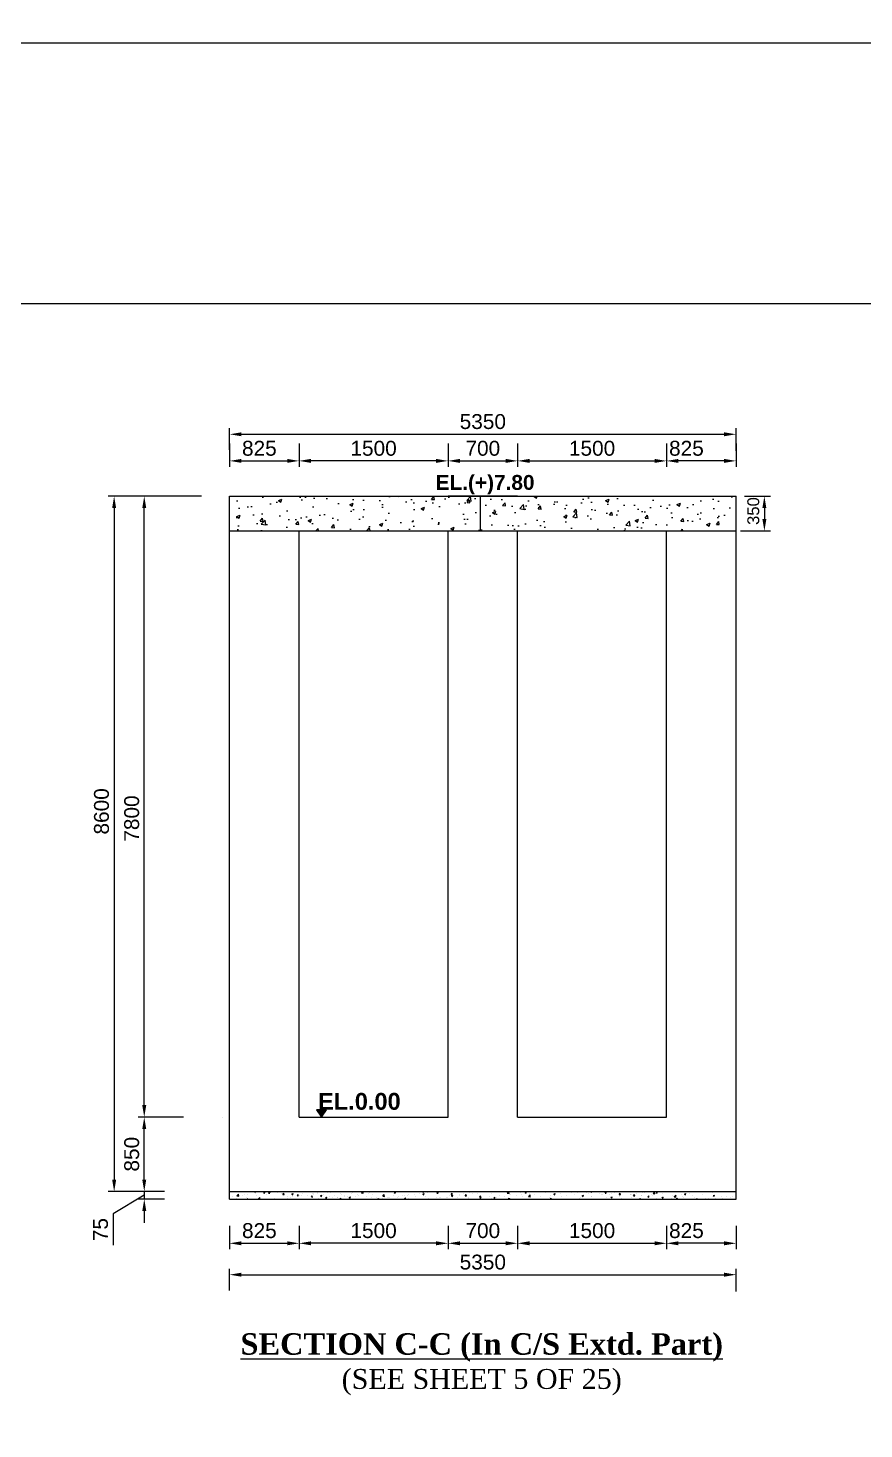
# Model space of a CAD drawing. Extents: x -358915 to 1258323, y -1667244 to -305611.
# Drawn here: x 357326 to 365743, y -1472801 to -1458699 of the extents above; entities that cross this region are included whole.
import ezdxf

# ---------------------------------------------------------------- set-up
doc = ezdxf.new("R2010")
doc.units = 0
doc.header["$LTSCALE"] = 300
doc.header["$MEASUREMENT"] = 0
doc.layers.get('DEFPOINTS').update_dxf_attribs({"linetype": 'CONTINUOUS'})
doc.layers.add('Dim', color=7, linetype='CONTINUOUS', lineweight=9)
doc.layers.add('HATCH', color=252, linetype='CONTINUOUS', lineweight=5)
for name, color, linetype in [('LINE', 7, 'CONTINUOUS'), ('TEXT', 10, 'CONTINUOUS'), ('TXT', 7, 'CONTINUOUS')]:
    doc.layers.add(name, color=color, linetype=linetype)
doc.styles.add('Arial', font='arial.ttf')
doc.styles.add('DIM', font='isocp3.shx')
doc.dimstyles.new('3', dxfattribs={"dimtxt": 225, "dimasz": 350, "dimexe": 100, "dimexo": 25, "dimgap": 9, "dimtad": 0, "dimdec": 0, "dimzin": 0, "dimdsep": 46, "dimtxsty": 'Standard', "dimcen": 0, "dimclrd": 5, "dimclre": 6, "dimclrt": 256, "dimadec": 0, "dimazin": 0, "dimtfac": 1, "dimtdec": 0, "dimtofl": 0, "dimtmove": 2, "dimatfit": 3, "dimfxl": 1, "dimtolj": 1, "dimtzin": 0, "dimarcsym": 0})
doc.dimstyles.new('dim_60', dxfattribs={"dimtxt": 120, "dimasz": 120, "dimexe": 60, "dimexo": 60, "dimgap": 50, "dimtad": 1, "dimdec": 0, "dimzin": 0, "dimdsep": 46, "dimtxsty": 'DIM', "dimcen": 0.09, "dimclrd": 5, "dimclre": 5, "dimclrt": 7, "dimadec": 0, "dimazin": 0, "dimtfac": 1, "dimtdec": 0, "dimtmove": 0, "dimatfit": 3, "dimfxl": 1, "dimtolj": 1, "dimtzin": 0, "dimarcsym": 0})

# ---------------------------------------------------------------- blocks, each defined once
blk = doc.blocks.new('*D317')
at = {"layer": 'DEFPOINTS', "color": 0, "transparency": 16777216}
for p in [(359355, -1462821), (360055, -1462821), (360055, -1463056)]:
    blk.add_point(p, dxfattribs=at)
at = {"layer": 'Dim', "color": 5, "lineweight": -2, "transparency": 16777216}
for p, q in [((359355, -1462881), (359355, -1463116)), ((360055, -1462881), (360055, -1463116)), ((359475, -1463056), (359935, -1463056))]:
    blk.add_line(p, q, dxfattribs=at)
at = {"layer": 'Dim', "color": 5, "transparency": 16777216}
for points in [[(359475, -1463036), (359475, -1463076), (359355, -1463056)], [(359935, -1463036), (359935, -1463076), (360055, -1463056)]]:
    blk.add_solid(points, dxfattribs=at)
at = {"layer": 'Dim', "color": 7, "transparency": 16777216, "insert": (359655, -1462930), "char_height": 150, "attachment_point": 5, "style": 'Arial'}
blk.add_mtext('\\A1;825', dxfattribs=at)
blk = doc.blocks.new('*D318')
at = {"layer": 'DEFPOINTS', "color": 0, "transparency": 16777216}
for p in [(363755, -1462821), (364455, -1462821), (363755, -1463056)]:
    blk.add_point(p, dxfattribs=at)
at = {"layer": 'Dim', "color": 5, "lineweight": -2, "transparency": 16777216}
for p, q in [((363755, -1462881), (363755, -1463116)), ((364455, -1462881), (364455, -1463116)), ((364335, -1463056), (363875, -1463056))]:
    blk.add_line(p, q, dxfattribs=at)
at = {"layer": 'Dim', "color": 5, "transparency": 16777216}
for points in [[(363875, -1463036), (363875, -1463076), (363755, -1463056)], [(364335, -1463036), (364335, -1463076), (364455, -1463056)]]:
    blk.add_solid(points, dxfattribs=at)
at = {"layer": 'Dim', "color": 7, "transparency": 16777216, "insert": (363955, -1462930), "char_height": 150, "attachment_point": 5, "style": 'Arial'}
blk.add_mtext('\\A1;825', dxfattribs=at)
blk = doc.blocks.new('*D319')
at = {"layer": 'DEFPOINTS', "color": 0, "transparency": 16777216}
for p in [(360055, -1462821), (361555, -1462821), (360055, -1463056)]:
    blk.add_point(p, dxfattribs=at)
at = {"layer": 'Dim', "color": 5, "lineweight": -2, "transparency": 16777216}
for p, q in [((360055, -1462881), (360055, -1463116)), ((361555, -1462881), (361555, -1463116)), ((361435, -1463056), (360175, -1463056))]:
    blk.add_line(p, q, dxfattribs=at)
at = {"layer": 'Dim', "color": 5, "transparency": 16777216}
for points in [[(360175, -1463036), (360175, -1463076), (360055, -1463056)], [(361435, -1463036), (361435, -1463076), (361555, -1463056)]]:
    blk.add_solid(points, dxfattribs=at)
at = {"layer": 'Dim', "color": 7, "transparency": 16777216, "insert": (360805, -1462930), "char_height": 150, "attachment_point": 5, "style": 'Arial'}
blk.add_mtext('\\A1;1500', dxfattribs=at)
blk = doc.blocks.new('*D320')
at = {"layer": 'DEFPOINTS', "color": 0, "transparency": 16777216}
for p in [(361555, -1462821), (362255, -1462821), (362255, -1463056)]:
    blk.add_point(p, dxfattribs=at)
at = {"layer": 'Dim', "color": 5, "lineweight": -2, "transparency": 16777216}
for p, q in [((361555, -1462881), (361555, -1463116)), ((362255, -1462881), (362255, -1463116)), ((361675, -1463056), (362135, -1463056))]:
    blk.add_line(p, q, dxfattribs=at)
at = {"layer": 'Dim', "color": 5, "transparency": 16777216}
for points in [[(361675, -1463036), (361675, -1463076), (361555, -1463056)], [(362135, -1463036), (362135, -1463076), (362255, -1463056)]]:
    blk.add_solid(points, dxfattribs=at)
at = {"layer": 'Dim', "color": 7, "transparency": 16777216, "insert": (361905, -1462930), "char_height": 150, "attachment_point": 5, "style": 'Arial'}
blk.add_mtext('\\A1;700', dxfattribs=at)
blk = doc.blocks.new('*D321')
at = {"layer": 'DEFPOINTS', "color": 0, "transparency": 16777216}
for p in [(362255, -1462821), (363755, -1462821), (363755, -1463056)]:
    blk.add_point(p, dxfattribs=at)
at = {"layer": 'Dim', "color": 5, "lineweight": -2, "transparency": 16777216}
for p, q in [((362255, -1462881), (362255, -1463116)), ((363755, -1462881), (363755, -1463116)), ((362375, -1463056), (363635, -1463056))]:
    blk.add_line(p, q, dxfattribs=at)
at = {"layer": 'Dim', "color": 5, "transparency": 16777216}
for points in [[(362375, -1463036), (362375, -1463076), (362255, -1463056)], [(363635, -1463036), (363635, -1463076), (363755, -1463056)]]:
    blk.add_solid(points, dxfattribs=at)
at = {"layer": 'Dim', "color": 7, "transparency": 16777216, "insert": (363005, -1462930), "char_height": 150, "attachment_point": 5, "style": 'Arial'}
blk.add_mtext('\\A1;1500', dxfattribs=at)
blk = doc.blocks.new('*D322')
at = {"layer": 'DEFPOINTS', "color": 0, "transparency": 16777216}
for p in [(364455, -1462788), (359355, -1463005), (364455, -1463015)]:
    blk.add_point(p, dxfattribs=at)
at = {"layer": 'Dim', "color": 5, "lineweight": -2, "transparency": 16777216}
for p, q in [((359355, -1462945), (359355, -1462728)), ((359475, -1462788), (364335, -1462788)), ((364455, -1462955), (364455, -1462728))]:
    blk.add_line(p, q, dxfattribs=at)
at = {"layer": 'Dim', "color": 5, "transparency": 16777216}
for points in [[(359475, -1462768), (359475, -1462808), (359355, -1462788)], [(364335, -1462768), (364335, -1462808), (364455, -1462788)]]:
    blk.add_solid(points, dxfattribs=at)
at = {"layer": 'Dim', "color": 7, "transparency": 16777216, "insert": (361905, -1462661), "char_height": 150, "attachment_point": 5, "style": 'Arial'}
blk.add_mtext('\\A1;5350', dxfattribs=at)
blk = doc.blocks.new('*D337')
at = {"layer": 'DEFPOINTS', "color": 0, "transparency": 16777216}
for p in [(364480, -1463411), (364439, -1463761), (364740, -1463761)]:
    blk.add_point(p, dxfattribs=at)
at = {"layer": 'Dim', "color": 5, "lineweight": -2, "transparency": 16777216}
for p, q in [((364540, -1463411), (364800, -1463411)), ((364740, -1463531), (364740, -1463641)), ((364499, -1463761), (364800, -1463761))]:
    blk.add_line(p, q, dxfattribs=at)
at = {"layer": 'Dim', "color": 5, "transparency": 16777216}
for points in [[(364720, -1463531), (364760, -1463531), (364740, -1463411)], [(364720, -1463641), (364760, -1463641), (364740, -1463761)]]:
    blk.add_solid(points, dxfattribs=at)
at = {"layer": 'Dim', "color": 7, "transparency": 16777216, "insert": (364629, -1463561), "char_height": 120, "attachment_point": 5, "rotation": 90, "style": 'Arial'}
blk.add_mtext('\\A1;350', dxfattribs=at)
blk = doc.blocks.new('*D338')
at = {"layer": 'DEFPOINTS', "color": 0, "transparency": 16777216}
for p in [(358496, -1463411), (359132, -1463411), (358950, -1469661)]:
    blk.add_point(p, dxfattribs=at)
at = {"layer": 'Dim', "color": 5, "lineweight": -2, "transparency": 16777216}
for p, q in [((359072, -1463411), (358436, -1463411)), ((358496, -1469541), (358496, -1463531)), ((358890, -1469661), (358436, -1469661))]:
    blk.add_line(p, q, dxfattribs=at)
at = {"layer": 'Dim', "color": 5, "transparency": 16777216}
for points in [[(358476, -1463531), (358516, -1463531), (358496, -1463411)], [(358476, -1469541), (358516, -1469541), (358496, -1469661)]]:
    blk.add_solid(points, dxfattribs=at)
at = {"layer": 'Dim', "color": 7, "transparency": 16777216, "insert": (358370, -1466656), "char_height": 150, "attachment_point": 5, "rotation": 90, "style": 'Arial'}
blk.add_mtext('\\A1;7800 ', dxfattribs=at)
blk = doc.blocks.new('*D339')
at = {"layer": 'DEFPOINTS', "color": 0, "transparency": 16777216}
for p in [(358760, -1470411), (358496, -1470486), (358759, -1470486)]:
    blk.add_point(p, dxfattribs=at)
at = {"layer": 'Dim', "color": 5, "lineweight": -2, "transparency": 16777216}
for p, q in [((358496, -1470291), (358496, -1470171)), ((358496, -1470448), (358182, -1470636)), ((358700, -1470411), (358436, -1470411)), ((358496, -1470411), (358496, -1470486)), ((358496, -1470411), (358496, -1470486)), ((358699, -1470486), (358436, -1470486)), ((358496, -1470606), (358496, -1470726)), ((358182, -1470636), (358182, -1470951))]:
    blk.add_line(p, q, dxfattribs=at)
at = {"layer": 'Dim', "color": 5, "transparency": 16777216}
for points in [[(358476, -1470291), (358516, -1470291), (358496, -1470411)], [(358476, -1470606), (358516, -1470606), (358496, -1470486)]]:
    blk.add_solid(points, dxfattribs=at)
at = {"layer": 'Dim', "color": 7, "transparency": 16777216, "insert": (358056, -1470794), "char_height": 150, "attachment_point": 5, "rotation": 90, "style": 'Arial'}
blk.add_mtext('\\A1;75', dxfattribs=at)
blk = doc.blocks.new('*D340')
at = {"layer": 'DEFPOINTS', "color": 0, "transparency": 16777216}
for p in [(358496, -1469661), (358946, -1469661), (358760, -1470411)]:
    blk.add_point(p, dxfattribs=at)
at = {"layer": 'Dim', "color": 5, "lineweight": -2, "transparency": 16777216}
for p, q in [((358886, -1469661), (358436, -1469661)), ((358496, -1470291), (358496, -1469781)), ((358700, -1470411), (358436, -1470411))]:
    blk.add_line(p, q, dxfattribs=at)
at = {"layer": 'Dim', "color": 5, "transparency": 16777216}
for points in [[(358476, -1469781), (358516, -1469781), (358496, -1469661)], [(358476, -1470291), (358516, -1470291), (358496, -1470411)]]:
    blk.add_solid(points, dxfattribs=at)
at = {"layer": 'Dim', "color": 7, "transparency": 16777216, "insert": (358370, -1470035), "char_height": 150, "attachment_point": 5, "rotation": 90, "style": 'Arial'}
blk.add_mtext('\\A1;850', dxfattribs=at)
blk = doc.blocks.new('*D341')
at = {"layer": 'DEFPOINTS', "color": 0, "transparency": 16777216}
for p in [(358698, -1463411), (358193, -1470411), (358760, -1470411)]:
    blk.add_point(p, dxfattribs=at)
at = {"layer": 'Dim', "color": 5, "lineweight": -2, "transparency": 16777216}
for p, q in [((358638, -1463411), (358133, -1463411)), ((358193, -1463531), (358193, -1470291)), ((358700, -1470411), (358133, -1470411))]:
    blk.add_line(p, q, dxfattribs=at)
at = {"layer": 'Dim', "color": 5, "transparency": 16777216}
for points in [[(358173, -1463531), (358213, -1463531), (358193, -1463411)], [(358173, -1470291), (358213, -1470291), (358193, -1470411)]]:
    blk.add_solid(points, dxfattribs=at)
at = {"layer": 'Dim', "color": 7, "transparency": 16777216, "insert": (358066, -1466584), "char_height": 150, "attachment_point": 5, "rotation": 90, "style": 'Arial'}
blk.add_mtext('\\A1;8600', dxfattribs=at)
blk = doc.blocks.new('*D386')
at = {"layer": 'DEFPOINTS', "color": 0, "transparency": 16777216}
for p in [(359355, -1470696), (360055, -1470696), (360055, -1470932)]:
    blk.add_point(p, dxfattribs=at)
at = {"layer": 'Dim', "color": 5, "lineweight": -2, "transparency": 16777216}
for p, q in [((359355, -1470756), (359355, -1470992)), ((360055, -1470756), (360055, -1470992)), ((359475, -1470932), (359935, -1470932))]:
    blk.add_line(p, q, dxfattribs=at)
at = {"layer": 'Dim', "color": 5, "transparency": 16777216}
for points in [[(359475, -1470912), (359475, -1470952), (359355, -1470932)], [(359935, -1470912), (359935, -1470952), (360055, -1470932)]]:
    blk.add_solid(points, dxfattribs=at)
at = {"layer": 'Dim', "color": 7, "transparency": 16777216, "insert": (359655, -1470805), "char_height": 150, "attachment_point": 5, "style": 'Arial'}
blk.add_mtext('\\A1;825', dxfattribs=at)
blk = doc.blocks.new('*D387')
at = {"layer": 'DEFPOINTS', "color": 0, "transparency": 16777216}
for p in [(363755, -1470696), (364455, -1470696), (363755, -1470932)]:
    blk.add_point(p, dxfattribs=at)
at = {"layer": 'Dim', "color": 5, "lineweight": -2, "transparency": 16777216}
for p, q in [((363755, -1470756), (363755, -1470992)), ((364455, -1470756), (364455, -1470992)), ((364335, -1470932), (363875, -1470932))]:
    blk.add_line(p, q, dxfattribs=at)
at = {"layer": 'Dim', "color": 5, "transparency": 16777216}
for points in [[(363875, -1470912), (363875, -1470952), (363755, -1470932)], [(364335, -1470912), (364335, -1470952), (364455, -1470932)]]:
    blk.add_solid(points, dxfattribs=at)
at = {"layer": 'Dim', "color": 7, "transparency": 16777216, "insert": (363955, -1470805), "char_height": 150, "attachment_point": 5, "style": 'Arial'}
blk.add_mtext('\\A1;825', dxfattribs=at)
blk = doc.blocks.new('*D388')
at = {"layer": 'DEFPOINTS', "color": 0, "transparency": 16777216}
for p in [(360055, -1470696), (361555, -1470696), (360055, -1470932)]:
    blk.add_point(p, dxfattribs=at)
at = {"layer": 'Dim', "color": 5, "lineweight": -2, "transparency": 16777216}
for p, q in [((360055, -1470756), (360055, -1470992)), ((361555, -1470756), (361555, -1470992)), ((361435, -1470932), (360175, -1470932))]:
    blk.add_line(p, q, dxfattribs=at)
at = {"layer": 'Dim', "color": 5, "transparency": 16777216}
for points in [[(360175, -1470912), (360175, -1470952), (360055, -1470932)], [(361435, -1470912), (361435, -1470952), (361555, -1470932)]]:
    blk.add_solid(points, dxfattribs=at)
at = {"layer": 'Dim', "color": 7, "transparency": 16777216, "insert": (360805, -1470805), "char_height": 150, "attachment_point": 5, "style": 'Arial'}
blk.add_mtext('\\A1;1500', dxfattribs=at)
blk = doc.blocks.new('*D389')
at = {"layer": 'DEFPOINTS', "color": 0, "transparency": 16777216}
for p in [(361555, -1470696), (362255, -1470696), (362255, -1470932)]:
    blk.add_point(p, dxfattribs=at)
at = {"layer": 'Dim', "color": 5, "lineweight": -2, "transparency": 16777216}
for p, q in [((361555, -1470756), (361555, -1470992)), ((362255, -1470756), (362255, -1470992)), ((361675, -1470932), (362135, -1470932))]:
    blk.add_line(p, q, dxfattribs=at)
at = {"layer": 'Dim', "color": 5, "transparency": 16777216}
for points in [[(361675, -1470912), (361675, -1470952), (361555, -1470932)], [(362135, -1470912), (362135, -1470952), (362255, -1470932)]]:
    blk.add_solid(points, dxfattribs=at)
at = {"layer": 'Dim', "color": 7, "transparency": 16777216, "insert": (361905, -1470805), "char_height": 150, "attachment_point": 5, "style": 'Arial'}
blk.add_mtext('\\A1;700', dxfattribs=at)
blk = doc.blocks.new('*D390')
at = {"layer": 'DEFPOINTS', "color": 0, "transparency": 16777216}
for p in [(362255, -1470696), (363755, -1470696), (363755, -1470932)]:
    blk.add_point(p, dxfattribs=at)
at = {"layer": 'Dim', "color": 5, "lineweight": -2, "transparency": 16777216}
for p, q in [((362255, -1470756), (362255, -1470992)), ((363755, -1470756), (363755, -1470992)), ((362375, -1470932), (363635, -1470932))]:
    blk.add_line(p, q, dxfattribs=at)
at = {"layer": 'Dim', "color": 5, "transparency": 16777216}
for points in [[(362375, -1470912), (362375, -1470952), (362255, -1470932)], [(363635, -1470912), (363635, -1470952), (363755, -1470932)]]:
    blk.add_solid(points, dxfattribs=at)
at = {"layer": 'Dim', "color": 7, "transparency": 16777216, "insert": (363005, -1470805), "char_height": 150, "attachment_point": 5, "style": 'Arial'}
blk.add_mtext('\\A1;1500', dxfattribs=at)
blk = doc.blocks.new('*D391')
at = {"layer": 'DEFPOINTS', "color": 0, "transparency": 16777216}
for p in [(364455, -1471248), (359355, -1471466), (364455, -1471476)]:
    blk.add_point(p, dxfattribs=at)
at = {"layer": 'Dim', "color": 5, "lineweight": -2, "transparency": 16777216}
for p, q in [((359355, -1471406), (359355, -1471188)), ((359475, -1471248), (364335, -1471248)), ((364455, -1471416), (364455, -1471188))]:
    blk.add_line(p, q, dxfattribs=at)
at = {"layer": 'Dim', "color": 5, "transparency": 16777216}
for points in [[(359475, -1471228), (359475, -1471268), (359355, -1471248)], [(364335, -1471228), (364335, -1471268), (364455, -1471248)]]:
    blk.add_solid(points, dxfattribs=at)
at = {"layer": 'Dim', "color": 7, "transparency": 16777216, "insert": (361905, -1471122), "char_height": 150, "attachment_point": 5, "style": 'Arial'}
blk.add_mtext('\\A1;5350', dxfattribs=at)
blk = doc.blocks.new('*D1498')
at = {"layer": 'DEFPOINTS', "color": 0, "ltscale": 0.5, "transparency": 16777216}
for p in [(384873, -1458846), (348908, -1461471), (384873, -1461471)]:
    blk.add_point(p, dxfattribs=at)
at = {"layer": 'LINE', "color": 6, "lineweight": -2, "ltscale": 0.5, "transparency": 16777216}
for p, q in [((348908, -1461446), (348908, -1458746)), ((384873, -1461446), (384873, -1458746))]:
    blk.add_line(p, q, dxfattribs=at)
at = {"layer": 'LINE', "color": 5, "lineweight": -2, "ltscale": 0.5, "transparency": 16777216}
for p, q in [((349258, -1458846), (366357, -1458846)), ((384523, -1458846), (367425, -1458846))]:
    blk.add_line(p, q, dxfattribs=at)
at = {"layer": 'LINE', "color": 5, "ltscale": 0.5, "transparency": 16777216}
for points in [[(349258, -1458788), (349258, -1458904), (348908, -1458846)], [(384523, -1458788), (384523, -1458904), (384873, -1458846)]]:
    blk.add_solid(points, dxfattribs=at)
at = {"layer": 'LINE', "ltscale": 0.5, "transparency": 16777216, "insert": (366891, -1458846), "char_height": 225, "attachment_point": 5}
blk.add_mtext('\\A1;35965', dxfattribs=at)

msp = doc.modelspace()

# ---------------------------------------------------------------- hatches: boundary and pattern name
at = {"layer": 'Dim', "ltscale": 500}
h = msp.add_hatch(color=15, dxfattribs=at)
h.dxf.hatch_style = 1
h.paths.add_polyline_path([(360279.7, -1469587.1), (360230, -1469587.1), (360279.7, -1469661)])
h.paths.add_polyline_path([(360329.4, -1469587.1), (360279.7, -1469587.1), (360279.7, -1469661)])
at = {"layer": 'HATCH'}
h = msp.add_hatch(dxfattribs=at)
h.set_pattern_fill('AR-CONC', color=2, scale=50)
h.set_pattern_definition([(50, (113486.7, -1500589.62), (358.6301, -31.37607), [37.5, -412.5]), (355, (113486.7, -1500589.62), (-69.37567, 376.09607), [30, -330]), (100.45144, (113516.58, -1500592.24), (289.2544, 344.72), [31.8701, -350.57106]), (46.1842, (113486.7, -1500489.6), (533.6207, -82.75964), [56.25, -618.75]), (96.63564, (113531.16, -1500496.5), (467.331, 487.0593), [47.8052, -525.8569]), (351.18416, (113486.7, -1500489.6), (467.331, 487.0593), [45, -495]), (21, (113536.7, -1500514.62), (298.45353, -201.30945), [37.5, -412.5]), (326, (113536.7, -1500514.62), (121.65767, 362.575), [30, -330]), (71.45144, (113561.57, -1500531.4), (420.1112, 161.2656), [31.8701, -350.57106]), (37.5, (113486.7, -1500589.62), (6.07993, 166.44693), [0, -326, 0, -335, 0, -331.25]), (7.5, (113486.7, -1500589.62), (131.53477, 197.20586), [0, -191, 0, -318.5, 0, -126.25]), (327.5, (113375.2, -1500589.62), (266.91122, -11.277436), [0, -125, 0, -390, 0, -517.5]), (317.5, (113325.2, -1500589.62), (291.59308, 50.0525), [0, -162.5, 0, -259, 0, -367.5])])
h.paths.add_polyline_path([(364455.1, -1463411), (361880, -1463411), (361880, -1463761), (364455.1, -1463761)])
h.paths.add_polyline_path([(361880, -1463411), (359355.1, -1463411), (359355.1, -1463761), (361880, -1463761)])

# ---------------------------------------------------------------- linework, layer by layer
at = {"layer": 'Dim', "ltscale": 500}
msp.add_lwpolyline([(360279.7, -1469661), (360329.4, -1469587.1), (360230, -1469587.1)], close=True, dxfattribs=at)
at = {"layer": 'LINE', "lineweight": 18}
for p, q in [((359355.1, -1463411), (360055, -1463411)), ((359355.1, -1463761), (359355.1, -1463411)), ((362255, -1463411), (361555, -1463411)), ((363755, -1463411), (364455.1, -1463411)), ((364455.1, -1463761), (364455.1, -1463411)), ((360055, -1469661), (360055, -1463761)), ((361555, -1469411.2), (361555, -1463761)), ((361555, -1469411.2), (361555, -1463761)), ((361555, -1469661), (361555, -1463761)), ((362255, -1469661), (362255, -1463761)), ((363755.1, -1469661), (363755, -1463761)), ((359280.1, -1469661), (359280.1, -1469661)), ((360055, -1469661), (361555, -1469661)), ((362255, -1469661), (363755.1, -1469661)), ((364455.1, -1469660.1), (364455.1, -1469658.9)), ((359355.1, -1470411), (364455.1, -1470411)), ((359355.1, -1470486), (364455.1, -1470486))]:
    msp.add_line(p, q, dxfattribs=at)
at = {"layer": 'LINE', "color": 2, "lineweight": 15}
for p, q in [((359389.4, -1470455.9), (359389.4, -1470455.9)), ((359416.2, -1470411), (359418.1, -1470412.3)), ((359418.1, -1470412.3), (359418.6, -1470411)), ((359426.6, -1470413.6), (359426.6, -1470413.6)), ((359429.2, -1470453.5), (359447, -1470456.3)), ((359429.3, -1470453.4), (359444.9, -1470437.2)), ((359447, -1470456.3), (359444.8, -1470437.3)), ((359486.1, -1470449.9), (359486.1, -1470449.9)), ((359506, -1470435.8), (359506, -1470435.8)), ((359525.2, -1470467.4), (359525.2, -1470467.4)), ((359536.1, -1470443.3), (359536.1, -1470443.3)), ((359556.1, -1470412), (359556.1, -1470412)), ((359604.6, -1470414.7), (359607.7, -1470411)), ((359604.6, -1470414.7), (359616.5, -1470415.7)), ((359611.9, -1470433.3), (359611.9, -1470433.3)), ((359616.5, -1470415.7), (359615.7, -1470411)), ((359622.7, -1470415.8), (359622.7, -1470415.8)), ((359629.1, -1470452.4), (359629.1, -1470452.4)), ((359662.9, -1470416.6), (359662.9, -1470416.6)), ((359695.6, -1470421.6), (359709.6, -1470416.2)), ((359695.6, -1470421.6), (359705.6, -1470428.3)), ((359705.6, -1470428.3), (359709.6, -1470416.2)), ((359731.8, -1470438.3), (359731.8, -1470438.3)), ((359738.2, -1470416.7), (359738.2, -1470416.7)), ((359748, -1470427.2), (359757.7, -1470415.7)), ((359748, -1470427.2), (359760, -1470428.3)), ((359760, -1470428.3), (359757.7, -1470415.7)), ((359769.6, -1470421.1), (359769.6, -1470421.1)), ((359832.8, -1470425.5), (359832.8, -1470425.5)), ((359876.4, -1470425.6), (359876.4, -1470425.6)), ((359891.5, -1470439.8), (359901.1, -1470428.3)), ((359891.5, -1470439.8), (359903.4, -1470440.8)), ((359903.4, -1470440.8), (359901.1, -1470428.3)), ((359937.7, -1470462.4), (359937.7, -1470462.4)), ((359983, -1470437.6), (359997, -1470432.2)), ((359983, -1470437.6), (359993, -1470444.3)), ((359983.1, -1470430.1), (359983.1, -1470430.1)), ((359987.8, -1470455.8), (359987.8, -1470455.8)), ((359993, -1470444.3), (359997, -1470432.2)), ((360034.9, -1470452.3), (360044.6, -1470440.8)), ((360034.9, -1470452.3), (360046.9, -1470453.4)), ((360036.9, -1470463), (360036.9, -1470463)), ((360046.9, -1470453.4), (360044.6, -1470440.8)), ((360063.5, -1470445.8), (360063.5, -1470445.8)), ((360080.9, -1470455.1), (360080.9, -1470455.1)), ((360089.9, -1470434.6), (360089.9, -1470434.6)), ((360138, -1470450.2), (360138, -1470450.2)), ((360154.5, -1470412.2), (360154.5, -1470412.2)), ((360178.4, -1470464.9), (360188, -1470453.4)), ((360178.4, -1470464.9), (360190.3, -1470465.9)), ((360190.3, -1470465.9), (360188, -1470453.4)), ((360189.8, -1470429.2), (360189.8, -1470429.2)), ((360196.7, -1470439.1), (360196.7, -1470439.1)), ((360197.6, -1470435), (360197.6, -1470435)), ((360239.9, -1470422.6), (360239.9, -1470422.6)), ((360241.8, -1470435.2), (360241.8, -1470435.2)), ((360261.3, -1470416.8), (360261.3, -1470416.8)), ((360270.5, -1470453.6), (360284.5, -1470448.3)), ((360270.5, -1470453.6), (360280.4, -1470460.4)), ((360280.4, -1470460.4), (360284.5, -1470448.3)), ((360303.4, -1470443.6), (360303.4, -1470443.6)), ((360314.2, -1470415), (360314.2, -1470415)), ((360315.6, -1470412.6), (360315.6, -1470412.6)), ((360321.8, -1470477.4), (360331.5, -1470465.9)), ((360333.8, -1470478.5), (360331.5, -1470465.9)), ((360344.5, -1470421.1), (360344.5, -1470421.1)), ((360362.1, -1470458.9), (360362.1, -1470458.9)), ((360368, -1470421.3), (360368, -1470421.3)), ((360410.2, -1470448.1), (360410.2, -1470448.1)), ((360439.4, -1470468.3), (360439.4, -1470468.3)), ((360474.8, -1470425.8), (360474.8, -1470425.8)), ((360478.8, -1470438.9), (360478.8, -1470438.9)), ((360515.2, -1470458.3), (360515.2, -1470458.3)), ((360517, -1470452.6), (360517, -1470452.6)), ((360547, -1470459.9), (360547, -1470459.9)), ((360557.9, -1470469.7), (360571.9, -1470464.3)), ((360567.8, -1470476.4), (360571.9, -1470464.3)), ((360581.6, -1470430.3), (360581.6, -1470430.3)), ((360595.4, -1470418.9), (360595.4, -1470418.9)), ((360623.7, -1470457.1), (360623.7, -1470457.1)), ((360641.5, -1470441.7), (360641.5, -1470441.7)), ((360649.7, -1470445.8), (360649.7, -1470445.8)), ((360683.4, -1470424.2), (360701.2, -1470427)), ((360683.5, -1470424.1), (360696.1, -1470411)), ((360688.3, -1470434.8), (360688.3, -1470434.8)), ((360691.5, -1470435.1), (360691.5, -1470435.1)), ((360701.2, -1470427), (360699.3, -1470411)), ((360730.5, -1470461.7), (360730.5, -1470461.7)), ((360734.6, -1470411), (360735.9, -1470411.9)), ((360735.9, -1470411.9), (360736.2, -1470411)), ((360750.7, -1470433), (360750.7, -1470433)), ((360767.3, -1470425.1), (360767.3, -1470425.1)), ((360795.1, -1470439.3), (360795.1, -1470439.3)), ((360837.3, -1470466.2), (360837.3, -1470466.2)), ((360854.6, -1470418), (360854.6, -1470418)), ((360896.9, -1470457.2), (360912.5, -1470441)), ((360896.9, -1470457.3), (360914.6, -1470460.1)), ((360901.9, -1470443.8), (360901.9, -1470443.8)), ((360905.1, -1470448.8), (360905.1, -1470448.8)), ((360914.6, -1470460.1), (360912.4, -1470441.1)), ((361008.6, -1470448.3), (361008.6, -1470448.3)), ((361013.4, -1470421.2), (361027.4, -1470415.8)), ((361013.4, -1470421.2), (361023.3, -1470427.9)), ((361021.7, -1470428.8), (361021.7, -1470428.8)), ((361023.3, -1470427.9), (361027.4, -1470415.8)), ((361055.8, -1470457.7), (361055.8, -1470457.7)), ((361093.1, -1470454.2), (361093.1, -1470454.2)), ((361115.4, -1470452.8), (361115.4, -1470452.8)), ((361143.2, -1470447.6), (361143.2, -1470447.6)), ((361159.7, -1470442.7), (361159.7, -1470442.7)), ((361218.9, -1470437.6), (361218.9, -1470437.6)), ((361222.2, -1470457.4), (361222.2, -1470457.4)), ((361262.4, -1470428.6), (361262.4, -1470428.6)), ((361298.3, -1470414.8), (361301.5, -1470411)), ((361298.3, -1470414.8), (361310.2, -1470415.9)), ((361300.8, -1470437.2), (361314.8, -1470431.8)), ((361300.8, -1470437.2), (361310.7, -1470443.9)), ((361310.2, -1470415.9), (361309.3, -1470411)), ((361310.7, -1470443.9), (361314.8, -1470431.8)), ((361328.9, -1470461.9), (361328.9, -1470461.9)), ((361345.2, -1470421), (361345.2, -1470421)), ((361363.4, -1470415.8), (361363.4, -1470415.8)), ((361395.3, -1470414.4), (361395.3, -1470414.4)), ((361435.7, -1470466.4), (361435.7, -1470466.4)), ((361441.7, -1470427.4), (361451.4, -1470415.9)), ((361441.7, -1470427.4), (361453.7, -1470428.4)), ((361453.7, -1470428.4), (361451.3, -1470415.9)), ((361464.9, -1470467.4), (361464.9, -1470467.4)), ((361480, -1470468.1), (361480, -1470468.1)), ((361544.7, -1470466.7), (361544.7, -1470466.7)), ((361567.6, -1470453.3), (361567.6, -1470453.3)), ((361585.2, -1470439.9), (361594.8, -1470428.4)), ((361585.2, -1470439.9), (361597.1, -1470441)), ((361588.2, -1470453.2), (361602.2, -1470447.8)), ((361588.2, -1470453.2), (361598.2, -1470459.9)), ((361597.1, -1470441), (361594.8, -1470428.4)), ((361594.8, -1470460.1), (361594.8, -1470460.1)), ((361596.6, -1470448.1), (361596.6, -1470448.1)), ((361598.2, -1470459.9), (361602.2, -1470447.8)), ((361668.6, -1470440.5), (361668.6, -1470440.5)), ((361670.5, -1470450.1), (361670.5, -1470450.1)), ((361713.3, -1470428), (361713.3, -1470428)), ((361728.6, -1470452.5), (361738.3, -1470441)), ((361728.6, -1470452.5), (361740.6, -1470453.5)), ((361740.6, -1470453.5), (361738.3, -1470441)), ((361772.5, -1470425.5), (361772.5, -1470425.5)), ((361796.9, -1470433.5), (361796.9, -1470433.5)), ((361846.9, -1470426.9), (361846.9, -1470426.9)), ((361872.1, -1470465), (361881.7, -1470453.5)), ((361872.1, -1470465), (361884, -1470466.1)), ((361875.2, -1470411.5), (361875.2, -1470411.5)), ((361875.6, -1470469.2), (361889.6, -1470463.8)), ((361877.8, -1470451.9), (361877.8, -1470451.9)), ((361884, -1470466.1), (361881.7, -1470453.5)), ((361885.6, -1470475.9), (361889.6, -1470463.8)), ((361922.7, -1470416.9), (361922.7, -1470416.9)), ((361973.7, -1470465.2), (361973.7, -1470465.2)), ((361994.5, -1470431.9), (361994.5, -1470431.9)), ((362015.5, -1470477.6), (362025.2, -1470466.1)), ((362027.5, -1470478.6), (362025.2, -1470466.1)), ((362053, -1470411), (362053.6, -1470411.4)), ((362053.6, -1470411.4), (362053.8, -1470411)), ((362077.6, -1470450.2), (362077.6, -1470450.2)), ((362111.1, -1470411.9), (362111.1, -1470411.9)), ((362122.2, -1470462.6), (362122.2, -1470462.6)), ((362151, -1470428), (362168.8, -1470430.8)), ((362151.1, -1470427.9), (362166.7, -1470411.7)), ((362168.8, -1470430.8), (362166.6, -1470411.8)), ((362180.3, -1470436.2), (362180.3, -1470436.2)), ((362248.5, -1470446), (362248.5, -1470446)), ((362281.3, -1470423.4), (362281.3, -1470423.4)), ((362298.6, -1470439.4), (362298.6, -1470439.4)), ((362304.1, -1470461.9), (362304.1, -1470461.9)), ((362331.1, -1470420.7), (362345.1, -1470415.4)), ((362331.1, -1470420.7), (362341.1, -1470427.4)), ((362341.1, -1470427.4), (362345.1, -1470415.4)), ((362364.5, -1470461), (362380.1, -1470444.8)), ((362364.5, -1470461.1), (362382.3, -1470463.9)), ((362374.3, -1470429.4), (362374.3, -1470429.4)), ((362382.3, -1470463.9), (362380.1, -1470444.9)), ((362420.8, -1470441.8), (362420.8, -1470441.8)), ((362485.5, -1470460.9), (362485.5, -1470460.9)), ((362500.6, -1470412.8), (362500.6, -1470412.8)), ((362537.4, -1470421.8), (362537.4, -1470421.8)), ((362586.5, -1470448.1), (362586.5, -1470448.1)), ((362618.5, -1470436.8), (362632.5, -1470431.4)), ((362618.5, -1470436.8), (362628.5, -1470443.5)), ((362628.5, -1470443.5), (362632.5, -1470431.4)), ((362649, -1470413.8), (362649, -1470413.8)), ((362690.4, -1470433.1), (362690.4, -1470433.1)), ((362700.1, -1470458.5), (362700.1, -1470458.5)), ((362750.2, -1470451.9), (362750.2, -1470451.9)), ((362755.8, -1470418.3), (362755.8, -1470418.3)), ((362793, -1470419), (362793, -1470419)), ((362825.9, -1470441.9), (362825.9, -1470441.9)), ((362862.6, -1470422.8), (362862.6, -1470422.8)), ((362906, -1470452.8), (362920, -1470447.4)), ((362906, -1470452.8), (362915.9, -1470459.5)), ((362915.9, -1470459.5), (362920, -1470447.4)), ((362952.2, -1470425.3), (362952.2, -1470425.3)), ((362969.3, -1470427.3), (362969.3, -1470427.3)), ((362991.9, -1470415), (362995.3, -1470411)), ((362991.9, -1470415), (363003.9, -1470416)), ((362995.5, -1470457.8), (362995.5, -1470457.8)), ((362995.7, -1470461.1), (362995.7, -1470461.1)), ((363002.3, -1470418.7), (363002.3, -1470418.7)), ((363003.9, -1470416), (363002.9, -1470411)), ((363076.1, -1470431.8), (363076.1, -1470431.8)), ((363098.2, -1470443.7), (363098.2, -1470443.7)), ((363112.3, -1470441), (363112.3, -1470441)), ((363135.4, -1470427.5), (363145, -1470416.1)), ((363135.4, -1470427.5), (363147.3, -1470428.6)), ((363147.3, -1470428.6), (363145, -1470416.1)), ((363182.9, -1470436.3), (363182.9, -1470436.3)), ((363193.4, -1470468.8), (363207.4, -1470463.4)), ((363199.2, -1470430.9), (363199.2, -1470430.9)), ((363201.8, -1470464.4), (363201.8, -1470464.4)), ((363203.3, -1470475.5), (363207.4, -1470463.4)), ((363229, -1470421), (363229, -1470421)), ((363276.9, -1470464.9), (363276.9, -1470464.9)), ((363277.6, -1470454.4), (363277.6, -1470454.4)), ((363278.8, -1470440.1), (363288.5, -1470428.6)), ((363278.8, -1470440.1), (363290.8, -1470441.1)), ((363290.8, -1470441.1), (363288.5, -1470428.6)), ((363289.6, -1470440.9), (363289.6, -1470440.9)), ((363303.1, -1470415.9), (363303.1, -1470415.9)), ((363371.4, -1470411), (363371.4, -1470411)), ((363371.4, -1470411), (363371.4, -1470411)), ((363393.5, -1470444.9), (363393.5, -1470444.9)), ((363396.4, -1470445.4), (363396.4, -1470445.4)), ((363403.9, -1470437.8), (363403.9, -1470437.8)), ((363422.3, -1470452.6), (363431.9, -1470441.2)), ((363422.3, -1470452.6), (363434.2, -1470453.7)), ((363434.2, -1470453.7), (363431.9, -1470441.2)), ((363454, -1470431.2), (363454, -1470431.2)), ((363503.2, -1470449.9), (363503.2, -1470449.9)), ((363504.4, -1470455.6), (363504.4, -1470455.6)), ((363510.2, -1470424.9), (363510.2, -1470424.9)), ((363529.7, -1470421.2), (363529.7, -1470421.2)), ((363565.7, -1470465.2), (363575.4, -1470453.7)), ((363565.7, -1470465.2), (363577.7, -1470466.2)), ((363577.7, -1470466.2), (363575.4, -1470453.7)), ((363608.3, -1470440.6), (363608.3, -1470440.6)), ((363609.9, -1470454.4), (363609.9, -1470454.4)), ((363618.7, -1470431.7), (363634.3, -1470415.5)), ((363618.7, -1470431.8), (363636.4, -1470434.6)), ((363636.4, -1470434.6), (363634.2, -1470415.6)), ((363648.9, -1470420.3), (363662.9, -1470414.9)), ((363648.9, -1470420.3), (363658.8, -1470427)), ((363658.8, -1470427), (363662.9, -1470414.9)), ((363709.2, -1470477.7), (363718.8, -1470466.3)), ((363710.9, -1470426.5), (363710.9, -1470426.5)), ((363716.7, -1470458.9), (363716.7, -1470458.9)), ((363721.1, -1470478.8), (363718.8, -1470466.3)), ((363729.2, -1470466.9), (363729.2, -1470466.9)), ((363812, -1470413.7), (363812, -1470413.7)), ((363819.8, -1470454.8), (363819.8, -1470454.8)), ((363823.4, -1470463.4), (363823.4, -1470463.4)), ((363832.1, -1470464.9), (363849.9, -1470467.7)), ((363832.2, -1470464.8), (363847.7, -1470448.6)), ((363849.9, -1470467.7), (363847.7, -1470448.7)), ((363855.5, -1470450.3), (363855.5, -1470450.3)), ((363905.6, -1470443.7), (363905.6, -1470443.7)), ((363913.4, -1470465.3), (363913.4, -1470465.3)), ((363930.2, -1470467.9), (363930.2, -1470467.9)), ((363936.3, -1470436.3), (363950.3, -1470430.9)), ((363936.3, -1470436.3), (363946.2, -1470443)), ((363936.5, -1470434.8), (363936.5, -1470434.8)), ((363946.2, -1470443), (363950.3, -1470430.9)), ((363981.3, -1470433.7), (363981.3, -1470433.7)), ((364016.1, -1470451.2), (364016.1, -1470451.2)), ((364053.1, -1470414.8), (364053.1, -1470414.8)), ((364107.6, -1470417.1), (364107.6, -1470417.1)), ((364117.1, -1470438.4), (364117.1, -1470438.4)), ((364221, -1470423.4), (364221, -1470423.4)), ((364223.7, -1470452.3), (364237.7, -1470447)), ((364223.7, -1470452.3), (364233.7, -1470459)), ((364233.7, -1470459), (364237.7, -1470447)), ((364307.2, -1470462.8), (364307.2, -1470462.8)), ((364357.2, -1470456.2), (364357.2, -1470456.2)), ((364422.3, -1470463.1), (364422.3, -1470463.1)), ((359424.2, -1470480.2), (359424.2, -1470480.2)), ((359527.9, -1470486), (359541.6, -1470480.7)), ((359539.8, -1470486), (359541.6, -1470480.7)), ((359643.3, -1470486), (359658.3, -1470470.3)), ((359660.1, -1470486), (359658.3, -1470470.4)), ((359811.4, -1470479), (359811.4, -1470479)), ((359934.2, -1470477.1), (359934.2, -1470477.1)), ((359964.3, -1470475.1), (359964.3, -1470475.1)), ((360245.5, -1470479), (360245.5, -1470479)), ((360321.8, -1470477.4), (360333.8, -1470478.5)), ((360389.3, -1470474.9), (360389.3, -1470474.9)), ((360443.1, -1470474.9), (360443.1, -1470474.9)), ((360468.6, -1470486), (360474.9, -1470478.5)), ((360476.3, -1470486), (360474.9, -1470478.5)), ((360557.9, -1470469.7), (360567.8, -1470476.4)), ((360788.4, -1470468.9), (360788.4, -1470468.9)), ((360845.3, -1470485.7), (360859.3, -1470480.3)), ((360845.3, -1470485.7), (360845.8, -1470486)), ((360852.1, -1470484.6), (360852.1, -1470484.6)), ((360857.4, -1470486), (360859.3, -1470480.3)), ((360891, -1470480.8), (360891, -1470480.8)), ((360944, -1470470.7), (360944, -1470470.7)), ((360954.8, -1470470.5), (360954.8, -1470470.5)), ((360966.8, -1470470.8), (360966.8, -1470470.8)), ((361050.8, -1470475.2), (361050.8, -1470475.2)), ((361114.6, -1470486), (361126, -1470474.1)), ((361127.3, -1470486), (361125.9, -1470474.2)), ((361157.6, -1470479.7), (361157.6, -1470479.7)), ((361264.3, -1470484.2), (361264.3, -1470484.2)), ((361361, -1470482.4), (361361, -1470482.4)), ((361418.4, -1470483.3), (361418.4, -1470483.3)), ((361542.4, -1470470.9), (361542.4, -1470470.9)), ((361649.2, -1470475.4), (361649.2, -1470475.4)), ((361756, -1470479.9), (361756, -1470479.9)), ((361761.2, -1470471.9), (361761.2, -1470471.9)), ((361862.7, -1470484.4), (361862.7, -1470484.4)), ((361872.7, -1470478), (361872.7, -1470478)), ((361875.6, -1470469.2), (361885.6, -1470475.9)), ((361996.4, -1470479.2), (361996.4, -1470479.2)), ((362015.5, -1470477.6), (362027.5, -1470478.6)), ((362046.4, -1470472.6), (362046.4, -1470472.6)), ((362162.5, -1470486), (362168.6, -1470478.6)), ((362163.1, -1470485.2), (362177.1, -1470479.9)), ((362163.1, -1470485.2), (362164.1, -1470486)), ((362170, -1470486), (362168.6, -1470478.6)), ((362175, -1470486), (362177.1, -1470479.9)), ((362187.5, -1470481.9), (362187.5, -1470481.9)), ((362382.8, -1470474.9), (362382.8, -1470474.9)), ((362498.1, -1470485.1), (362498.1, -1470485.1)), ((362573.8, -1470475.1), (362573.8, -1470475.1)), ((362585.8, -1470486), (362593.6, -1470477.9)), ((362594.4, -1470486), (362593.5, -1470478)), ((362790.6, -1470485.6), (362790.6, -1470485.6)), ((362879.1, -1470481.1), (362879.1, -1470481.1)), ((362891.6, -1470472.8), (362891.6, -1470472.8)), ((363151.8, -1470471), (363151.8, -1470471)), ((363160.3, -1470485), (363160.3, -1470485)), ((363193.4, -1470468.8), (363203.3, -1470475.5)), ((363300.7, -1470482.5), (363300.7, -1470482.5)), ((363403.4, -1470468.4), (363403.4, -1470468.4)), ((363480.8, -1470484.8), (363494.8, -1470479.4)), ((363480.8, -1470484.8), (363482.5, -1470486)), ((363492.6, -1470486), (363494.8, -1470479.4)), ((363603.4, -1470483.5), (363603.4, -1470483.5)), ((363653.5, -1470476.9), (363653.5, -1470476.9)), ((363703.2, -1470474.9), (363703.2, -1470474.9)), ((363709.2, -1470477.7), (363721.1, -1470478.8)), ((363809.5, -1470480.3), (363809.5, -1470480.3)), ((363856.3, -1470486), (363862.3, -1470478.8)), ((363863.6, -1470486), (363862.3, -1470478.8)), ((364037, -1470472.4), (364037, -1470472.4)), ((364057.1, -1470486), (364061.2, -1470481.7)), ((364061.6, -1470486), (364061.1, -1470481.8)), ((364143.7, -1470476.9), (364143.7, -1470476.9)), ((364180.8, -1470479.4), (364180.8, -1470479.4)), ((364250.5, -1470481.5), (364250.5, -1470481.5)), ((364321.2, -1470475.9), (364321.2, -1470475.9)), ((364357.3, -1470486), (364357.3, -1470486)), ((364394.8, -1470474.1), (364394.8, -1470474.1))]:
    msp.add_line(p, q, dxfattribs=at)
at = {"layer": 'LINE'}
msp.add_lwpolyline([(384873.1, -1486903.5), (348908.2, -1486903.5), (348908.2, -1461471.1), (384873.1, -1461471.1)], close=True, dxfattribs=at)
at = {"layer": 'LINE', "lineweight": 18}
for points in [[(359355.1, -1463411), (364455.1, -1463411)], [(361880, -1463761), (361880, -1463411)], [(359355.1, -1470486), (359355.1, -1463761)], [(364455.1, -1470486), (364455.1, -1463761)]]:
    msp.add_lwpolyline(points, dxfattribs=at)
at = {"layer": 'LINE', "color": 13, "lineweight": 18}
msp.add_lwpolyline([(359355.1, -1463761), (364455.1, -1463761)], dxfattribs=at)

# ---------------------------------------------------------------- texts
at = {"layer": 'TEXT', "color": 6, "attachment_point": 4, "style": 'Arial'}
for s, insert, char_height, width in [('\\pi4.136;{\\fArial|b1|i0|c0|p34;EL.(+)7.80}', (361425.7, -1463295.4, 0), 150, 982.453), ('\\pi-157.7;{\\fArial|b1|i0|c0|p34;EL.0.00}', (360404, -1469504.3, 0), 170, 724.653)]:
    msp.add_mtext(s, dxfattribs=dict(at, insert=insert, char_height=char_height, width=width))
at = {"layer": 'TXT', "color": 0, "insert": (361894, -1472149.8), "char_height": 77.76, "width": 4918.982, "attachment_point": 5}
msp.add_mtext('{\\fTimes New Roman|b1|i0|c0|p18;\\H2.778x;\\L\\C6;SECTION C-C (In C/S Extd. Part)\\P\\fTimes New Roman|b0|i0|c0|p18;\\H0.9259x;\\l\\C0;(SEE SHEET 5 OF 25)}', dxfattribs=at)

# ---------------------------------------------------------------- dimensions: what is measured, and where the dimension line sits
at = {"layer": 'Dim'}
for base, p1, p2, text, picture, middle in [((364455, -1462787.6), (359355, -1463005.1), (364455, -1463014.8), '5350', '*D322', (361905, -1462661)), ((362255, -1463056.1), (361555, -1462820.9), (362255, -1462820.9), '700', '*D320', (361905, -1462929.6)), ((362255, -1470931.8), (361555, -1470696.5), (362255, -1470696.5), '700', '*D389', (361905, -1470805.2)), ((364455, -1471248.4), (359355, -1471465.9), (364455, -1471475.5), '5350', '*D391', (361905, -1471121.8))]:
    dim = msp.add_linear_dim(base=base, p1=p1, p2=p2, text=text, dimstyle='dim_60', override={"dimtxt": 150, "dimtxsty": 'Arial'}, dxfattribs=at)
    dim.commit()
    dim.dimension.update_dxf_attribs({"geometry": picture, "text_midpoint": middle})
dim = msp.add_linear_dim(base=(360055, -1463056.1), p1=(359355, -1462820.9), p2=(360055, -1462820.9), text='825', dimstyle='dim_60', override={"dimtxt": 150, "dimtxsty": 'Arial'}, dxfattribs=at)
dim.commit()
dim.dimension.update_dxf_attribs({"geometry": '*D317', "text_midpoint": (359655, -1463056.1), "dimtype": 160})
for base, p1, p2, picture, middle in [((360055, -1463056.1), (361555, -1462820.9), (360055, -1462820.9), '*D319', (360805, -1462929.6)), ((360055, -1470931.8), (361555, -1470696.5), (360055, -1470696.5), '*D388', (360805, -1470805.2))]:
    dim = msp.add_linear_dim(base=base, p1=p1, p2=p2, angle=180, dimstyle='dim_60', override={"dimtxt": 150, "dimtxsty": 'Arial'}, dxfattribs=at)
    dim.commit()
    dim.dimension.update_dxf_attribs({"geometry": picture, "text_midpoint": middle})
for base, p1, p2, picture, middle in [((363755, -1463056.1), (362255, -1462820.9), (363755, -1462820.9), '*D321', (363005, -1462929.6)), ((363755, -1470931.8), (362255, -1470696.5), (363755, -1470696.5), '*D390', (363005, -1470805.2))]:
    dim = msp.add_linear_dim(base=base, p1=p1, p2=p2, dimstyle='dim_60', override={"dimtxt": 150, "dimtxsty": 'Arial'}, dxfattribs=at)
    dim.commit()
    dim.dimension.update_dxf_attribs({"geometry": picture, "text_midpoint": middle})
for base, p1, p2, angle, text, picture, middle in [((363755, -1463056.1), (364455, -1462820.9), (363755, -1462820.9), 180, '825', '*D318', (363955, -1463056.1)), ((358192.9, -1470411), (358698.4, -1463411), (358760.2, -1470411), 90, '8600', '*D341', (358192.9, -1466584.2)), ((358496.1, -1463411), (358949.8, -1469661), (359132.1, -1463411), 90, '7800 ', '*D338', (358496.1, -1466656.3)), ((358496.1, -1469661), (358760.2, -1470411), (358945.8, -1469661), 270, '850', '*D340', (358496.1, -1470035.2))]:
    dim = msp.add_linear_dim(base=base, p1=p1, p2=p2, angle=angle, text=text, dimstyle='dim_60', override={"dimtxt": 150, "dimtxsty": 'Arial'}, dxfattribs=at)
    dim.commit()
    dim.dimension.update_dxf_attribs({"geometry": picture, "text_midpoint": middle, "dimtype": 160})
for base, p1, p2, override, picture, middle in [((364740.1, -1463761), (364480.3, -1463411), (364439.4, -1463761), {"dimtxsty": 'Arial'}, '*D337', (364740.1, -1463561)), ((358496.1, -1470485.7), (358760.2, -1470411), (358758.6, -1470485.7), {"dimtxt": 150, "dimtxsty": 'Arial', "dimtmove": 1}, '*D339', (358182.1, -1470686.3))]:
    dim = msp.add_linear_dim(base=base, p1=p1, p2=p2, angle=90, dimstyle='dim_60', override=override, dxfattribs=at)
    dim.commit()
    dim.dimension.update_dxf_attribs({"geometry": picture, "text_midpoint": middle, "dimtype": 160})
at = {"layer": 'Dim', "color": 1}
dim = msp.add_linear_dim(base=(360055, -1470931.8), p1=(359355, -1470696.5), p2=(360055, -1470696.5), text='825', dimstyle='dim_60', override={"dimtxt": 150, "dimtxsty": 'Arial'}, dxfattribs=at)
dim.commit()
dim.dimension.update_dxf_attribs({"geometry": '*D386', "text_midpoint": (359655, -1470931.8), "dimtype": 160})
dim = msp.add_linear_dim(base=(363755, -1470931.8), p1=(364455, -1470696.5), p2=(363755, -1470696.5), angle=180, text='825', dimstyle='dim_60', override={"dimtxt": 150, "dimtxsty": 'Arial'}, dxfattribs=at)
dim.commit()
dim.dimension.update_dxf_attribs({"geometry": '*D387', "text_midpoint": (363955, -1470931.8), "dimtype": 160})
at = {"layer": 'LINE', "color": 3, "ltscale": 0.5}
dim = msp.add_linear_dim(base=(384873.1, -1458846.1), p1=(348908.2, -1461471.1), p2=(384873.1, -1461471.1), dimstyle='3', override={"dimfxl": 700}, dxfattribs=at)
dim.commit()
dim.dimension.update_dxf_attribs({"geometry": '*D1498', "text_midpoint": (366890.7, -1458846.1)})

doc.saveas('drawing.dxf')
